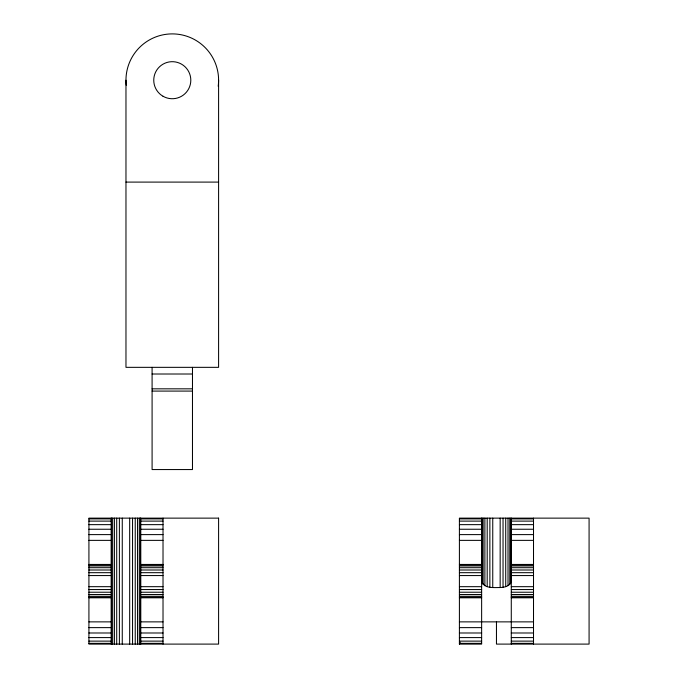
<?xml version="1.0" encoding="UTF-8"?>
<svg xmlns="http://www.w3.org/2000/svg" width="678" height="678" viewBox="0 0 678 678"><rect width="100%" height="100%" fill="white"/><g stroke="black" fill="none" stroke-linecap="round" stroke-linejoin="round"><path stroke-width="1.02" d="M481.634 581.114C483.558 588.868 494.186 587.453 500.161 587.538C504.415 587.428 510.517 586.106 511.28 581.114M481.634 518.136L481.634 644.1L459.404 644.1L460.201 642.168M125.972 182.094L218.596 182.094M152.092 374.01L192.476 374.01M152.092 388.825L192.476 388.825M152.092 391.087L192.476 391.087M88.92 518.89L111.15 518.89M140.787 518.89L163.017 518.89M459.404 518.89L481.634 518.89M511.28 518.89L533.51 518.89M88.92 521.111L111.15 521.111M140.787 521.111L163.017 521.111M459.404 521.111L481.634 521.111M511.28 521.111L533.51 521.111M88.92 524.645L111.15 524.645M140.787 524.645L163.017 524.645M459.404 524.645L481.634 524.645M511.28 524.645L533.51 524.645M88.92 529.247L111.15 529.247M140.787 529.247L163.017 529.247M459.404 529.247L481.634 529.247M511.28 529.247L533.51 529.247M88.92 534.611L111.15 534.611M140.787 534.611L163.017 534.611M459.404 534.611L481.634 534.611M511.28 534.611L533.51 534.611M88.92 540.366L111.15 540.366M140.787 540.366L163.017 540.366M459.404 540.366L481.634 540.366M511.28 540.366L533.51 540.366M88.92 564.443L111.15 564.443M140.787 564.443L163.017 564.443M459.404 564.443L481.634 564.443M511.28 564.443L533.51 564.443M88.92 564.825L111.15 564.825M140.787 564.825L163.017 564.825M459.404 564.825L481.634 564.825M511.28 564.825L533.51 564.825M88.92 565.935L111.15 565.935M140.787 565.935L163.017 565.935M459.404 565.935L481.634 565.935M511.28 565.935L533.51 565.935M88.92 567.698L111.15 567.698M140.787 567.698L163.017 567.698M459.404 567.698L481.634 567.698M511.28 567.698L533.51 567.698M88.92 570.003L111.15 570.003M140.787 570.003L163.017 570.003M459.404 570.003L481.634 570.003M511.28 570.003L533.51 570.003M88.92 572.681L111.15 572.681M140.787 572.681L163.017 572.681M459.404 572.681L481.634 572.681M511.28 572.681L533.51 572.681M88.92 575.563L111.15 575.563M140.787 575.563L163.017 575.563M459.404 575.563L481.634 575.563M511.28 575.563L533.51 575.563M88.92 586.673L111.15 586.673M140.787 586.673L163.017 586.673M459.404 586.673L481.634 586.673M511.28 586.673L533.51 586.673M88.92 589.555L111.15 589.555M140.787 589.555L163.017 589.555M459.404 589.555L481.634 589.555M511.28 589.555L533.51 589.555M88.92 592.233L111.15 592.233M140.787 592.233L163.017 592.233M459.404 592.233L481.634 592.233M511.28 592.233L533.51 592.233M88.92 594.53L111.15 594.53M140.787 594.53L163.017 594.53M459.404 594.53L481.634 594.53M511.28 594.53L533.51 594.53M88.92 596.301L111.15 596.301M140.787 596.301L163.017 596.301M459.404 596.301L481.634 596.301M511.28 596.301L533.51 596.301M88.92 597.411L111.15 597.411M140.787 597.411L163.017 597.411M459.404 597.411L481.634 597.411M511.28 597.411L533.51 597.411M88.92 597.793L111.15 597.793M140.787 597.793L163.017 597.793M459.404 597.793L481.634 597.793M511.28 597.793L533.51 597.793M88.92 621.87L111.15 621.87M140.787 621.87L163.017 621.87M459.404 621.87L533.51 621.87M88.92 627.625L111.15 627.625M140.787 627.625L163.017 627.625M459.404 627.625L481.634 627.625M511.28 627.625L533.51 627.625M88.92 632.989L111.15 632.989M140.787 632.989L163.017 632.989M459.404 632.989L481.634 632.989M511.28 632.989L533.51 632.989M88.92 637.591L111.15 637.591M140.787 637.591L163.017 637.591M459.404 637.591L481.634 637.591M511.28 637.591L533.51 637.591M88.92 641.125L111.15 641.125M140.787 641.125L163.017 641.125M459.404 641.125L481.634 641.125M511.28 641.125L533.51 641.125M88.92 643.346L111.15 643.346M140.787 643.346L163.017 643.346M459.404 643.346L481.634 643.346M511.28 643.346L533.51 643.346M533.51 518.136L533.51 644.1M511.28 518.136L511.28 644.1M510.898 518.136L510.898 582.775M509.788 518.136L509.788 584.326M508.017 518.136L508.017 585.656M505.72 518.136L505.72 586.682M503.042 518.136L503.042 587.317M500.161 518.136L500.161 587.538M496.457 621.87L496.457 644.1L589.08 644.1L589.08 518.136L459.404 518.136L459.404 644.1M492.753 518.136L492.753 587.538M489.872 518.136L489.872 587.317M487.194 518.136L487.194 586.682M484.889 518.136L484.889 585.656M483.126 518.136L483.126 584.326M482.016 518.136L482.016 582.775M218.596 80.207L218.596 367.34L125.972 367.34L125.972 80.207M192.476 367.34L192.476 469.557L152.092 469.557L152.092 367.34M163.017 518.136L163.017 644.1M140.787 518.136L140.787 644.1M140.414 518.136L140.414 644.1M139.304 518.136L139.304 644.1M137.532 518.136L137.532 644.1M135.236 518.136L135.236 644.1M132.549 518.136L132.549 644.1M129.676 518.136L129.676 644.1M122.269 518.136L122.269 644.1M119.387 518.136L119.387 644.1M116.709 518.136L116.709 644.1M114.404 518.136L114.404 644.1M112.641 518.136L112.641 644.1M111.531 518.136L111.531 644.1M111.15 518.136L111.15 644.1M126.244 85.25A46.307 46.307 0 0 1 172.788 33.9A46.307 46.307 0 0 1 218.197 86.259M218.596 518.136L88.92 518.136L88.92 644.1L218.596 644.1L218.596 518.136M163.017 96.251A18.526 18.526 0 0 0 190.806 80.207A18.526 18.526 0 0 0 163.017 64.164A18.526 18.526 0 0 0 163.017 96.251"/></g></svg>
